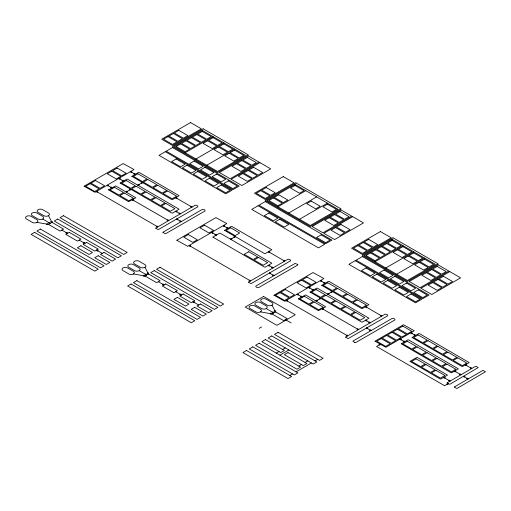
<?xml version="1.0" encoding="UTF-8"?>
<svg xmlns="http://www.w3.org/2000/svg" width="511" height="511" viewBox="0 0 511 511"><rect width="100%" height="100%" fill="white"/><g stroke="black" fill="none" stroke-linecap="round" stroke-linejoin="round"><path stroke-width="0.77" d="M51.943 222.362L52.256 221.32L50.691 221.595L63.581 229.081L60.113 231.087L47.146 223.639L46.673 224.546L48.475 224.367L51.943 222.362L48.475 215.687A3.27 1.891 0 0 0 48.475 213.017L42.694 209.682A3.27 1.891 0 0 0 38.07 209.682A3.27 1.891 0 0 0 38.07 212.352L43.85 215.687A3.27 1.891 0 0 0 48.475 215.687M148.439 273.96L148.752 272.925L147.187 273.193L160.084 280.686L156.615 282.685L143.642 275.244L143.169 276.144L144.971 275.966L148.439 273.96L144.971 267.285A3.27 1.891 0 0 0 144.971 264.615L139.19 261.281A3.27 1.891 0 0 0 134.565 261.281A3.27 1.891 0 0 0 134.565 263.951L140.346 267.285A3.27 1.891 0 0 0 144.971 267.285M275.499 311.895L275.812 310.86L274.247 311.129L287.137 318.615L283.669 320.621L270.696 313.179L270.23 314.08L272.031 313.901L275.499 311.895L272.031 305.22A3.27 1.891 0 0 0 272.031 302.55L266.25 299.216A3.27 1.891 0 0 0 261.626 299.216A3.27 1.891 0 0 0 261.626 301.886L267.406 305.22A3.27 1.891 0 0 0 272.031 305.22M130.688 189.383L130.241 190.162L129.34 189.645L130.688 189.383L126.191 191.989M137.913 185.212L138.366 184.433L139.267 184.95L137.913 185.212L142.416 182.612L141.969 183.392L141.068 182.874L142.416 182.612M230.665 239.244L231.119 238.465L232.02 238.988L230.665 239.244L235.169 236.644L234.721 237.423L233.821 236.906L235.169 236.644M316.047 300.973L316.494 300.193L317.401 300.711L316.047 300.973L320.55 298.373L320.103 299.152L319.203 298.628L320.55 298.373M327.775 294.202L328.228 293.416L329.129 293.94L327.775 294.202L332.278 291.596L331.831 292.381L330.93 291.858L332.278 291.596M448.236 383.633L447.783 384.413L446.882 383.895L448.236 383.633L444.596 385.735L376.562 346.471L380.21 344.363L379.788 345.142L378.894 344.618L380.254 344.363M185.135 152.744L213.068 136.622M195.949 158.991L223.882 142.863M206.763 165.232L234.69 149.103M277.888 206.783L305.821 190.654M288.702 213.023L316.628 196.895M299.51 219.264L327.442 203.142M259.198 328.324L261.6 326.938M374.997 261.734L402.93 245.606M385.811 267.975L413.738 251.853M396.619 274.215L424.552 258.093M276.279 353.095L278.98 351.536M282.583 349.454L285.285 347.895M279.881 355.177L288.887 349.971M298.801 366.1L301.503 364.535M305.105 362.459L307.807 360.894M289.788 375.464L292.49 373.899M296.099 371.823L311.416 362.976M315.019 360.894L317.721 359.335M36.913 222.362A3.27 1.891 0 0 0 36.913 219.692L31.133 216.357A3.27 1.891 0 0 0 26.508 216.357A3.27 1.891 0 0 0 26.508 219.027L32.289 222.362A3.27 1.891 0 0 0 36.913 222.362L48.475 224.367M133.409 273.96A3.27 1.891 0 0 0 133.409 271.29L127.629 267.956A3.27 1.891 0 0 0 123.004 267.956A3.27 1.891 0 0 0 123.004 270.626L128.785 273.96A3.27 1.891 0 0 0 133.409 273.96L144.971 275.966M260.469 311.895A3.27 1.891 0 0 0 260.469 309.225L254.689 305.891A3.27 1.891 0 0 0 250.064 305.891A3.27 1.891 0 0 0 250.064 308.561L255.845 311.895A3.27 1.891 0 0 0 260.469 311.895L272.031 313.901M130.688 171.696L132.042 171.958L131.142 172.475L130.688 171.696L135.198 174.296L134.744 173.516L133.844 174.04L135.198 174.296M118.98 178.46L120.328 178.722L119.427 179.24L118.98 178.46L123.483 181.06L123.03 180.281L122.129 180.798L123.483 181.06M175.746 197.7L177.093 197.961L176.193 198.479L175.746 197.7L191.957 207.07L191.516 206.284L190.616 206.802L191.964 207.064M107.265 185.225L108.613 185.48L107.712 186.004L107.265 185.225L111.768 187.824L111.321 187.045L110.421 187.563L111.768 187.824M96.451 191.465L97.805 191.721L96.905 192.245L96.451 191.465L157.72 226.833L157.267 226.054L156.366 226.577L157.72 226.833M132.49 199.788L133.844 200.044L132.943 200.568L132.49 199.788L168.534 220.592L168.081 219.813L167.18 220.33L168.528 220.592M175.739 211.228L177.087 211.49L176.186 212.008L175.739 211.228L180.242 213.834L179.795 213.049L178.895 213.572L180.242 213.834M223.441 225.728L224.795 225.99L223.895 226.514L223.441 225.728L227.944 228.334L227.497 227.548L226.597 228.072L227.944 228.334M176.634 219.021L177.981 219.276L177.081 219.8L176.634 219.021L181.137 221.621L180.683 220.841L179.783 221.359L181.137 221.621M211.726 232.492L213.081 232.754L212.18 233.272L211.726 232.492L216.236 235.092L215.783 234.313L214.882 234.836L216.236 235.092M268.499 251.731L269.846 251.993L268.946 252.511L268.499 251.731L284.71 261.102L284.263 260.316L283.362 260.84L284.716 261.095M189.204 245.497L190.558 245.759L189.658 246.276L189.204 245.497L250.473 280.871L250.02 280.092L249.119 280.609L250.473 280.871M268.492 265.266L269.84 265.522L268.939 266.046L268.492 265.266L272.995 267.866L272.548 267.087L271.641 267.604L272.995 267.866M50.212 223.364L48.475 223.032L49.631 222.362L50.212 223.364L42.694 219.027A3.27 1.891 0 0 1 38.07 219.027L32.289 215.687A3.27 1.891 0 0 1 32.289 213.017A3.27 1.891 0 0 1 36.913 213.017L42.694 216.357A3.27 1.891 0 0 1 42.694 219.027M320.55 280.686L321.904 280.941L321.004 281.465L320.55 280.686L325.053 283.286L324.606 282.506L323.706 283.024L325.053 283.286M67.554 233.374L65.817 233.042L66.973 232.377L67.554 233.374L61.85 230.084M269.386 273.053L270.734 273.315L269.834 273.832L269.386 273.053L273.89 275.653L273.436 274.873L272.535 275.391L273.89 275.653M84.896 243.389L83.159 243.057L84.315 242.386L84.896 243.389L79.192 240.1M308.842 287.444L310.19 287.706L309.289 288.23L308.842 287.444L313.345 290.05L312.892 289.264L311.991 289.788L313.345 290.05M96.534 250.109L98.272 250.441L97.116 251.112L96.534 250.109L102.238 253.405M365.608 306.689L366.955 306.945L366.055 307.469L365.608 306.689L381.819 316.054L381.378 315.274L380.471 315.792L381.826 316.054M297.127 294.208L298.475 294.47L297.574 294.988L297.127 294.208L301.631 296.808L301.183 296.029L300.283 296.552L301.631 296.808M286.313 300.449L287.667 300.711L286.767 301.228L286.313 300.449L347.582 335.823L347.129 335.044L346.228 335.561L347.582 335.823M146.708 274.963L144.971 274.631L146.127 273.96L146.708 274.963L139.19 270.626A3.27 1.891 0 0 1 134.565 270.626L128.785 267.285A3.27 1.891 0 0 1 128.785 264.615A3.27 1.891 0 0 1 133.409 264.615L139.19 267.956A3.27 1.891 0 0 1 139.19 270.626M322.352 308.772L323.706 309.034L322.805 309.551L322.352 308.772L358.396 329.576L357.943 328.803L357.042 329.32L358.39 329.582M365.601 320.218L366.949 320.48L366.048 320.997L365.601 320.218L370.105 322.818L369.657 322.039L368.757 322.556L370.105 322.818M164.05 284.978L162.319 284.646L163.475 283.975L164.05 284.978L158.346 281.682M410.933 332.865L412.288 333.127L411.381 333.645L410.933 332.865L415.437 335.465L414.989 334.686L414.089 335.21L415.437 335.465M366.496 328.005L367.843 328.266L366.943 328.784L366.496 328.005L370.999 330.604L370.545 329.825L369.645 330.349L370.999 330.604M181.392 294.988L179.661 294.655L180.817 293.991L181.392 294.988L175.688 291.698M273.762 312.898L272.031 312.566L273.187 311.895L273.762 312.898L266.25 308.561A3.27 1.891 0 0 1 261.626 308.561L255.845 305.22A3.27 1.891 0 0 1 255.845 302.55A3.27 1.891 0 0 1 260.469 302.55L266.25 305.891A3.27 1.891 0 0 1 266.25 308.561M400.043 339.157L401.391 339.413L400.49 339.936L400.043 339.157L404.546 341.757L404.092 340.978L403.192 341.495L404.546 341.757M193.03 301.707L194.768 302.046L193.612 302.71L193.03 301.707L198.734 305.003M465.412 364.848L466.767 365.11L465.866 365.627L465.412 364.848L471.742 368.501L471.289 367.722L470.388 368.239L471.742 368.501M454.56 371.114L455.914 371.376L455.014 371.893L454.56 371.114L460.89 374.767L460.437 373.988L459.536 374.506L460.89 374.767M463.598 376.326L464.953 376.581L464.052 377.105L463.598 376.326L468.102 378.926L467.654 378.146L466.754 378.664L468.102 378.926M354.832 342.606L355.688 342.587L394.882 319.956C395.584 319.049 393.1 318.021 392.18 318.398L352.852 341.137L354.781 342.581M443.701 377.386L450.038 381.034M297.766 264.481L295.109 263.421L255.877 286.071C255.232 287.022 257.633 288 258.579 287.629L297.772 265.005L297.772 264.481M285.406 319.618L291.104 322.914M84.104 186.221L94.963 192.308L134.016 169.543L123.17 163.571L84.104 186.221M108.453 189.856L128.6 201.66L135.837 197.77L115.703 185.934L108.453 189.856M120.181 183.085L171.76 213.055L172.577 213.055L179.099 209.21L127.533 179.201L126.715 179.201L120.194 183.047M131.857 176.34L171.773 199.571L172.584 199.526L179.067 195.7L139.209 172.456L138.392 172.456L131.857 176.34M155.734 228.098L157.758 229.458L158.576 229.458L197.814 206.808C198.517 205.888 196.032 204.866 195.113 205.25L155.734 228.098M162.939 232.262L164.97 233.623L165.788 233.623L205.02 210.973C205.722 210.059 203.231 209.037 202.318 209.408L162.939 232.262M176.857 240.259L187.709 246.34L226.769 223.575L215.923 217.609L176.87 240.221M212.934 237.117L264.513 267.087L265.33 267.087L271.852 263.242L220.235 233.214L219.423 233.259L212.934 237.117M224.61 230.372L264.526 253.603L265.337 253.558L271.82 249.732L231.911 226.469L231.1 226.514L224.623 230.34M248.487 282.129L250.511 283.49L251.329 283.49L290.567 260.84C291.27 259.933 288.824 258.917 287.859 259.281L248.487 282.129M273.966 295.211L284.825 301.292L323.878 278.527L313.032 272.561L273.979 295.173M298.315 298.846L318.462 310.65L325.699 306.76L305.565 294.917L298.315 298.846M310.043 292.075L361.622 322.045L362.44 322.045L368.961 318.193L317.395 288.185L316.577 288.185L310.056 292.036M321.719 285.33L361.635 308.555L362.446 308.516L368.929 304.69L329.071 281.44L328.254 281.44L321.719 285.33M345.596 337.088L347.621 338.448L348.438 338.448L387.677 315.798C388.379 314.878 385.894 313.856 384.968 314.233L345.596 337.088M375.074 341.201L385.869 347.301L414.268 330.745L403.473 324.728L375.08 341.163M401.244 343.782L450.996 372.698L451.813 372.698L458.335 368.846L408.596 339.898L407.778 339.898L401.244 343.782M412.102 337.509L461.861 366.425L462.672 366.425L469.2 362.58L419.448 333.626L418.637 333.626L412.109 337.471M410.071 361.411L440.195 378.983L441.006 378.938L447.483 375.112L417.372 357.502L416.561 357.547L410.097 361.334M447.151 382.816L449.175 384.176L449.993 384.176L478.213 367.607L476.214 366.393L475.396 366.393L447.151 382.816M454.356 386.98L456.387 388.341L457.204 388.341L485.418 371.765L483.374 370.532L482.601 370.558L454.356 386.98M126.639 191.203L126.185 191.983L127.539 191.721L126.639 191.203M190.546 122.576L161.712 139.222L172.526 145.463L201.353 128.817L190.546 122.576M168.017 136.622L163.514 139.222L172.526 144.421L177.03 141.822L168.017 136.622M173.427 133.499L168.917 136.098L177.93 141.304L182.433 138.705L173.427 133.499M178.831 130.382L174.328 132.981L183.334 138.181L187.837 135.581L178.831 130.382M90.147 183.66L85.644 186.26L94.65 191.465L99.153 188.866L90.147 183.66M95.551 180.543L91.047 183.142L100.054 188.342L104.563 185.742L95.551 180.543M111.768 171.179L107.265 173.778L116.272 178.978L120.781 176.378L111.768 171.179M117.172 168.055L112.669 170.655L121.682 175.861L126.185 173.261L117.172 168.055M203.154 128.817L172.526 146.504L217.571 172.514L248.205 154.827L203.154 128.817M165.315 151.703L159.01 155.35L225.683 193.841L231.988 190.201L165.315 151.703M172.526 147.545L166.216 151.186L232.888 189.677L239.193 186.036L172.526 147.545M202.254 130.382L174.328 146.504L217.571 171.472L245.504 155.35L202.254 130.382M180.632 143.904L176.129 146.504L185.135 151.703L189.645 149.103L180.632 143.904M186.036 140.781L181.533 143.387L190.546 148.586L195.049 145.986L186.036 140.781M191.446 137.663L186.937 140.263L195.949 145.463L200.453 142.863L191.446 137.663M196.85 134.54L192.347 137.14L201.353 142.345L205.856 139.739L196.85 134.54M202.254 131.416L197.751 134.023L206.763 139.222L211.267 136.622L202.254 131.416M34.601 232.377L31.133 234.377L94.803 271.137L98.272 269.137L34.601 232.377M40.382 229.037L36.913 231.042L100.584 267.802L104.052 265.797L40.382 229.037M57.724 219.027L54.255 221.027L117.926 257.787L121.394 255.781L57.724 219.027M63.505 215.687L60.036 217.692L123.707 254.446L127.175 252.447L63.505 215.687M114.49 187.294L109.986 189.894L118.993 195.093L123.502 192.494L114.49 187.294M126.223 180.524L121.714 183.123L130.727 188.329L135.23 185.723L126.223 180.524M137.913 173.772L133.409 176.372L142.422 181.571L146.925 178.971L137.913 173.772M176.129 158.991L171.619 161.591L180.632 166.79L185.135 164.191L176.129 158.991M207.664 140.781L203.154 143.387L212.167 148.586L216.67 145.986L207.664 140.781M213.068 137.663L208.565 140.263L217.571 145.463L222.074 142.863L213.068 137.663M124.403 193.017L119.893 195.617L128.906 200.817L133.409 198.217L124.403 193.017M136.13 186.247L131.627 188.846L140.634 194.046L145.143 191.446L136.13 186.247M147.826 179.489L143.323 182.095L152.329 187.294L156.839 184.695L147.826 179.489M69.285 232.377L65.817 234.377L77.455 241.096L80.923 239.097L69.285 232.377M186.937 165.232L182.433 167.832L191.446 173.031L195.949 170.431L186.937 165.232M194.148 161.067L189.645 163.673L198.651 168.873L203.154 166.273L194.148 161.067M218.472 147.027L213.968 149.627L222.975 154.827L227.484 152.227L218.472 147.027M223.882 143.904L219.372 146.504L228.385 151.703L232.888 149.103L223.882 143.904M146.044 191.97L141.534 194.57L150.547 199.769L155.05 197.169L146.044 191.97M157.72 185.225L153.217 187.824L162.223 193.024L166.727 190.424L157.72 185.225M197.751 171.472L193.247 174.072L202.254 179.278L206.763 176.672L197.751 171.472M204.956 167.314L200.453 169.914L209.465 175.113L213.968 172.514L204.956 167.314M229.286 153.268L224.783 155.868L233.789 161.067L238.292 158.467L229.286 153.268M234.69 150.145L230.186 152.744L239.193 157.95L243.702 155.35L234.69 150.145M155.951 197.687L151.448 200.293L160.46 205.492L164.964 202.893L155.951 197.687M167.627 190.942L163.124 193.548L172.137 198.747L176.64 196.147L167.627 190.942M86.627 242.386L83.159 244.392L94.803 251.112L98.272 249.106L86.627 242.386M80.872 245.74L77.404 247.739L89.042 254.459L92.51 252.46L80.872 245.74M165.864 203.41L161.361 206.01L170.367 211.215L174.871 208.616L165.864 203.41M209.465 178.237L204.956 180.837L213.968 186.036L218.472 183.436L209.465 178.237M216.67 174.072L212.167 176.672L221.174 181.878L225.683 179.278L216.67 174.072M248.205 155.868L219.372 172.514L230.186 178.754L259.02 162.108L248.205 155.868M236.491 163.673L231.988 166.273L241 171.472L245.504 168.873L236.491 163.673M241.901 160.55L237.391 163.15L246.404 168.349L250.907 165.749L241.901 160.55M247.305 157.426L242.802 160.026L251.808 165.232L256.311 162.632L247.305 157.426M98.189 255.736L94.72 257.742L106.365 264.462L109.833 262.456L98.189 255.736M103.976 252.402L100.507 254.401L112.145 261.121L115.614 259.122L103.976 252.402M221.174 184.995L216.67 187.601L225.683 192.8L230.186 190.201L221.174 184.995M228.385 180.837L223.882 183.436L232.888 188.636L237.391 186.036L228.385 180.837M259.92 162.632L231.087 179.278L241.901 185.519L270.728 168.873L259.92 162.632M242.802 173.555L238.292 176.154L247.305 181.354L251.808 178.754L242.802 173.555M248.205 170.431L243.702 173.031L252.709 178.237L257.212 175.637L248.205 170.431M253.609 167.314L249.106 169.914L258.119 175.113L262.622 172.514L253.609 167.314M283.292 176.608L254.465 193.254L265.273 199.501L294.106 182.855L283.292 176.608M260.77 190.654L256.267 193.254L265.273 198.46L269.782 195.854L260.77 190.654M266.174 187.537L261.67 190.137L270.683 195.336L275.186 192.736L266.174 187.537M188.304 234.575L183.8 237.174L192.807 242.374L197.316 239.774L188.304 234.575M204.521 225.21L200.018 227.81L209.025 233.016L213.534 230.41L204.521 225.21M295.907 182.855L265.273 200.536L310.324 226.545L340.958 208.858L295.907 182.855M258.068 205.741L251.763 209.382L318.436 247.873L324.74 244.232L258.068 205.741M265.273 201.577L258.968 205.218L325.641 243.715L331.946 240.074L265.273 201.577M295.007 184.414L267.081 200.536L310.324 225.504L338.256 209.382L295.007 184.414M273.385 197.936L268.882 200.536L277.888 205.741L282.391 203.142L273.385 197.936M278.789 194.819L274.286 197.418L283.292 202.618L287.802 200.018L278.789 194.819M295.007 185.455L290.504 188.054L299.51 193.254L304.019 190.654L295.007 185.455M131.097 283.975L127.629 285.981L191.299 322.735L194.768 320.736L131.097 283.975M136.878 280.641L133.409 282.64L197.08 319.401L200.548 317.395L136.878 280.641M154.22 270.626L150.751 272.625L214.422 309.385L217.89 307.386L154.22 270.626M160 267.285L156.532 269.291L220.203 306.051L223.671 304.045L160 267.285M230.665 227.804L226.162 230.404L235.175 235.603L239.678 233.003L230.665 227.804M268.882 213.023L264.372 215.623L273.385 220.822L277.888 218.223L268.882 213.023M165.788 283.975L162.319 285.981L173.957 292.701L177.426 290.695L165.788 283.975M279.689 219.264L275.186 221.863L284.199 227.069L288.702 224.463L279.689 219.264M311.225 201.059L306.721 203.659L315.728 208.858L320.237 206.259L311.225 201.059M327.442 204.176L322.939 206.783L331.946 211.982L336.455 209.382L327.442 204.176M248.704 251.725L244.201 254.325L253.207 259.524L257.716 256.924L248.704 251.725M183.13 293.991L179.661 295.99L191.299 302.71L194.768 300.711L183.13 293.991M177.368 297.338L173.9 299.344L185.538 306.063L189.006 304.058L177.368 297.338M258.617 257.442L254.114 260.048L263.12 265.247L267.623 262.648L258.617 257.442M340.958 209.9L312.125 226.545L322.939 232.786L351.766 216.14L340.958 209.9M329.244 217.705L324.74 220.305L333.747 225.504L338.256 222.905L329.244 217.705M334.648 214.582L330.144 217.181L339.157 222.387L343.66 219.787L334.648 214.582M340.058 211.465L335.555 214.064L344.561 219.264L349.064 216.664L340.058 211.465M194.691 307.341L191.223 309.34L202.861 316.06L206.329 314.061L194.691 307.341M200.472 304L197.003 306.006L208.641 312.726L212.11 310.72L200.472 304M321.138 234.868L316.628 237.468L325.641 242.674L330.144 240.074L321.138 234.868M352.673 216.664L323.84 233.31L334.648 239.55L363.481 222.905L352.673 216.664M335.555 227.587L331.045 230.186L340.058 235.392L344.561 232.786L335.555 227.587M340.958 224.463L336.455 227.069L345.462 232.269L349.965 229.669L340.958 224.463M263.619 296.469L245.248 307.073L276.898 325.347L295.269 314.744L263.619 296.469M380.408 231.566L351.574 248.212L362.382 254.452L391.215 237.807L380.408 231.566M357.879 245.606L353.376 248.212L362.382 253.411L366.892 250.812L357.879 245.606M363.289 242.489L358.779 245.088L367.792 250.288L372.295 247.688L363.289 242.489M368.693 239.365L364.19 241.965L373.196 247.171L377.699 244.571L368.693 239.365M280.009 292.65L275.506 295.249L284.512 300.449L289.015 297.849L280.009 292.65M285.413 289.526L280.909 292.126L289.916 297.332L294.425 294.732L285.413 289.526M301.631 280.162L297.127 282.768L306.134 287.968L310.643 285.368L301.631 280.162M307.034 277.045L302.531 279.645L311.544 284.844L316.047 282.244L307.034 277.045M393.016 237.807L362.382 255.494L407.433 281.504L438.068 263.817L393.016 237.807M355.177 260.693L348.872 264.334L415.545 302.825L421.85 299.184L355.177 260.693M362.382 256.535L356.078 260.176L422.75 298.667L429.055 295.026L362.382 256.535M392.116 239.365L364.19 255.494L407.433 280.462L435.366 264.334L392.116 239.365M370.494 252.894L365.991 255.494L374.997 260.693L379.501 258.093L370.494 252.894M375.898 249.77L371.395 252.37L380.408 257.57L384.911 254.97L375.898 249.77M381.308 246.647L376.799 249.247L385.811 254.452L390.315 251.853L381.308 246.647M386.712 243.53L382.209 246.13L391.215 251.329L395.718 248.729L386.712 243.53M392.116 240.406L387.613 243.006L396.619 248.212L401.129 245.606L392.116 240.406M304.352 296.284L299.848 298.884L308.855 304.083L313.364 301.484L304.352 296.284M316.085 289.513L311.576 292.113L320.589 297.313L325.092 294.713L316.085 289.513M327.775 282.755L323.271 285.355L332.284 290.561L336.787 287.961L327.775 282.755M365.991 267.975L361.481 270.575L370.494 275.78L374.997 273.181L365.991 267.975M397.526 249.77L393.016 252.37L402.029 257.57L406.532 254.97L397.526 249.77M402.93 246.647L398.427 249.247L407.433 254.452L411.936 251.853L402.93 246.647M314.265 302.001L309.755 304.607L318.768 309.807L323.271 307.207L314.265 302.001M325.992 295.23L321.489 297.836L330.496 303.036L335.005 300.436L325.992 295.23M337.688 288.479L333.185 291.078L342.191 296.284L346.701 293.678L337.688 288.479M376.799 274.215L372.295 276.821L381.308 282.021L385.811 279.421L376.799 274.215M384.01 270.057L379.501 272.657L388.513 277.856L393.016 275.257L384.01 270.057M408.334 256.011L403.831 258.611L412.837 263.817L417.346 261.217L408.334 256.011M413.738 252.894L409.234 255.494L418.247 260.693L422.75 258.093L413.738 252.894M246.545 350.495L242.942 352.571L287.987 378.581L291.589 376.498L246.545 350.495M252.849 346.854L249.247 348.93L294.298 374.94L297.9 372.858L252.849 346.854M259.173 343.22L255.57 345.302L297 369.217L300.602 367.141L259.173 343.22M265.477 339.579L261.875 341.661L280.782 352.571L284.384 350.495L265.477 339.579M271.769 335.925L268.166 338.007L313.217 364.017L316.82 361.935L271.769 335.925M278.08 332.284L274.471 334.366L319.522 360.376L323.124 358.294L278.08 332.284M335.906 300.953L331.396 303.553L340.409 308.759L344.912 306.153L335.906 300.953M347.582 294.208L343.079 296.808L352.085 302.014L356.589 299.408L347.582 294.208M387.613 280.462L383.109 283.062L392.116 288.261L396.619 285.662L387.613 280.462M394.818 276.298L390.315 278.897L399.327 284.103L403.831 281.504L394.818 276.298M419.148 262.252L414.645 264.858L423.651 270.057L428.154 267.457L419.148 262.252M424.552 259.134L420.048 261.734L429.055 266.934L433.564 264.334L424.552 259.134M345.813 306.677L341.31 309.276L350.322 314.476L354.826 311.876L345.813 306.677M357.489 299.931L352.986 302.531L361.999 307.731L366.502 305.131L357.489 299.931M355.726 312.4L351.223 315L360.229 320.199L364.733 317.599L355.726 312.4M399.327 287.22L394.818 289.82L403.831 295.026L408.334 292.426L399.327 287.22M406.532 283.062L402.029 285.662L411.036 290.861L415.545 288.261L406.532 283.062M438.068 264.858L409.234 281.504L420.048 287.744L448.882 271.098L438.068 264.858M287.987 352.571L284.384 354.653L303.298 365.576L306.9 363.493L287.987 352.571M426.353 272.657L421.85 275.257L430.856 280.462L435.366 277.856L426.353 272.657M431.763 269.533L427.253 272.139L436.266 277.339L440.769 274.739L431.763 269.533M437.167 266.416L432.664 269.016L441.67 274.215L446.173 271.616L437.167 266.416M411.036 293.985L406.532 296.584L415.545 301.79L420.048 299.184L411.036 293.985M418.247 289.82L413.738 292.426L422.75 297.626L427.253 295.026L418.247 289.82M449.782 271.616L420.949 288.261L431.763 294.502L460.59 277.856L449.782 271.616M432.664 282.538L428.154 285.144L437.167 290.344L441.67 287.744L432.664 282.538M438.068 279.421L433.564 282.021L442.571 287.22L447.074 284.621L438.068 279.421M443.471 276.298L438.968 278.897L447.975 284.103L452.484 281.504L443.471 276.298M381.2 338.589L376.696 341.188L385.703 346.388L390.212 343.788L381.2 338.589M386.61 335.465L382.1 338.065L391.113 343.271L395.616 340.671L386.61 335.465M392.014 332.348L387.51 334.948L396.517 340.147L401.02 337.547L392.014 332.348M397.417 329.225L392.914 331.824L401.921 337.03L406.43 334.424L397.417 329.225M402.821 326.101L398.318 328.707L407.331 333.907L411.834 331.307L402.821 326.101M407.286 341.22L402.777 343.82L411.789 349.019L416.293 346.42L407.286 341.22M418.158 334.935L413.655 337.541L422.661 342.74L427.17 340.141L418.158 334.935M417.193 346.943L412.69 349.543L421.696 354.743L426.206 352.143L417.193 346.943M428.071 340.658L423.562 343.258L432.574 348.464L437.077 345.864L428.071 340.658M416.107 358.843L411.604 361.443L420.617 366.649L425.12 364.049L416.107 358.843M437.965 346.388L433.456 348.994L442.469 354.193L446.972 351.594L437.965 346.388M427.107 352.66L422.603 355.26L431.61 360.466L436.113 357.866L427.107 352.66M426.021 364.567L421.518 367.166L430.524 372.372L435.033 369.766L426.021 364.567M437.014 358.383L432.51 360.983L441.523 366.189L446.026 363.583L437.014 358.383M447.853 352.124L443.35 354.723L452.363 359.923L456.866 357.323L447.853 352.124M435.934 370.29L431.425 372.889L440.437 378.089L444.94 375.489L435.934 370.29M446.927 364.107L442.424 366.706L451.43 371.906L455.933 369.306L446.927 364.107M457.767 357.841L453.263 360.44L462.27 365.646L466.773 363.046L457.767 357.841M445.062 377.642L444.161 378.159L443.708 377.38L445.062 377.642M449.584 380.254L448.684 380.772L450.038 381.034L449.584 380.254"/></g></svg>
